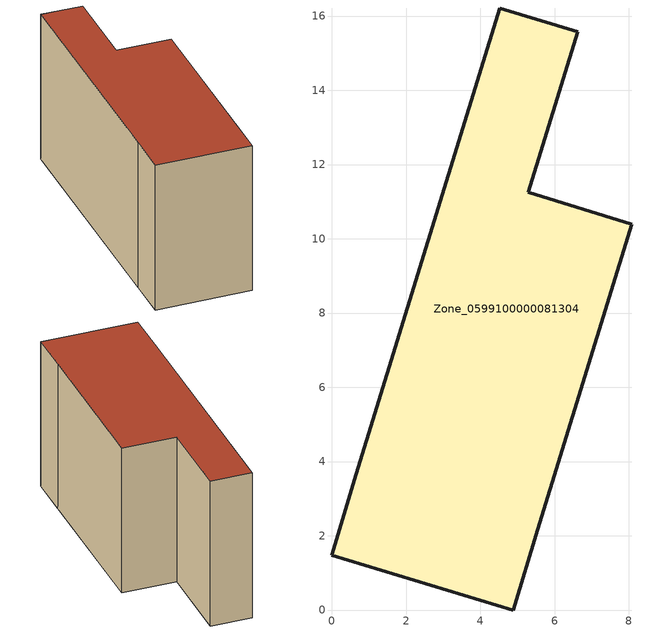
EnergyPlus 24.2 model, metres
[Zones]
Zone_0599100000081304
 floor ground (C_G): 0.66,3.67 4.52,16.22 6.62,15.58 5.29,11.26 8.07,10.39 5.54,2.17 4.88,0 0,1.47 z0
 wall outside (C_F): 5.29,11.26 6.62,15.58 4.52,16.22 0.66,3.67 0,1.47 4.88,0 5.54,2.17 8.07,10.39 5.29,11.26 z0:8.28
 roof outside (C_R): 5.54,2.17 8.07,10.39 5.29,11.26 6.62,15.58 4.52,16.22 0.66,3.67 0,1.47 4.88,0 z8.28
[BUILDING]
Pand.0599100000081304: North Axis=0; Terrain=City; Loads Convergence Tolerance Value=0.04; Temperature Convergence Tolerance Value=0.4; Solar Distribution=FullExterior; Maximum Number of Warmup Days=25; Minimum Number of Warmup Days=1
[Site:Location]
Rotterdam.The.Hague.AP_ZH_NLD Design_Conditions: Latitude=51.96; Longitude=4.45; Time Zone=1; Elevation=-4.5
[SITE:GROUNDTEMPERATURE:BUILDINGSURFACE]
18, 18, 18, 18, 18, 18, 18, 18, 18, 18, 18, 18
[MATERIAL] Thermal Absorptance=0.9; Solar Absorptance=0.7; Visible Absorptance=0.7
Name | Roughness | Thickness | Conductivity | Density | Specific Heat
G.TI.1975-1991 | MediumSmooth | 0.15 | 0.288461 | 540 | 1210
F.TI.1975-1991 | Rough | 0.3 | 0.230769 | 1920 | 840
R.TI.1975-1991 | MediumRough | 0.2 | 0.153846 | 1500 | 1000
[CONSTRUCTION]
C_G: G.TI.1975-1991
C_F: F.TI.1975-1991
C_R: R.TI.1975-1991
[ZONE]
Zone_0599100000081304: Type=1; Multiplier=1; Ceiling Height=Autocalculate; Volume=Autocalculate; Floor Area=autocalculate; Part of Total Floor Area=Yes
[ZONEINFILTRATION:DESIGNFLOWRATE]
Infil_Zone_0599100000081304: Zone or ZoneList or Space or SpaceList=Zone_0599100000081304; Schedule=AlwaysOn; Design Flow Rate Calculation Method=Flow/Area; Flow Rate per Floor Area=0.003; Constant Term Coefficient=1; Temperature Term Coefficient=0; Velocity Term Coefficient=0; Velocity Squared Term Coefficient=0
[HVACTEMPLATE:ZONE:IDEALLOADSAIRSYSTEM]
Zone_0599100000081304: Maximum Heating Supply Air Temperature=50; Minimum Cooling Supply Air Temperature=13; Maximum Heating Supply Air Humidity Ratio=0.0156; Minimum Cooling Supply Air Humidity Ratio=0.0077; Heating Limit=NoLimit; Cooling Limit=NoLimit; Dehumidification Control Type=ConstantSensibleHeatRatio; Cooling Sensible Heat Ratio=0.7; Dehumidification Setpoint=60; Humidification Control Type=None; Humidification Setpoint=30; Outdoor Air Method=None; Outdoor Air Flow Rate per Person=0.00944; Outdoor Air Flow Rate per Zone Floor Area=0; Outdoor Air Flow Rate per Zone=0; Demand Controlled Ventilation Type=None; Outdoor Air Economizer Type=NoEconomizer; Heat Recovery Type=None; Sensible Heat Recovery Effectiveness=0.7; Latent Heat Recovery Effectiveness=0.65
[ZONECONTROL:THERMOSTAT]
ThermostatControl_Zone_0599100000081304: Zone or ZoneList=Zone_0599100000081304; Control Type Schedule=DualSetpointControlType; Control 1=Thermostat_Zone_0599100000081304; Temperature Difference Between Cutout And Setpoint=0
[THERMOSTATSETPOINT:DUALSETPOINT]
Thermostat_Zone_0599100000081304: Heating Setpoint Temperature Schedule=HeatingSetpoint_Zone_0599100000081304; Cooling Setpoint Temperature Schedule=CoolingSetpoint_Zone_0599100000081304
[SCHEDULE:COMPACT]
HeatingSetpoint_Zone_0599100000081304: Through: 12/31, For: AllDays, Until: 24:00, 21
CoolingSetpoint_Zone_0599100000081304: Through: 12/31, For: AllDays, Until: 24:00, 24
DualSetpointControlType: Through: 12/31, For: AllDays, Until: 24:00, 4
AlwaysOn: Through: 12/31, For: AllDays, Until: 24:00, 1
